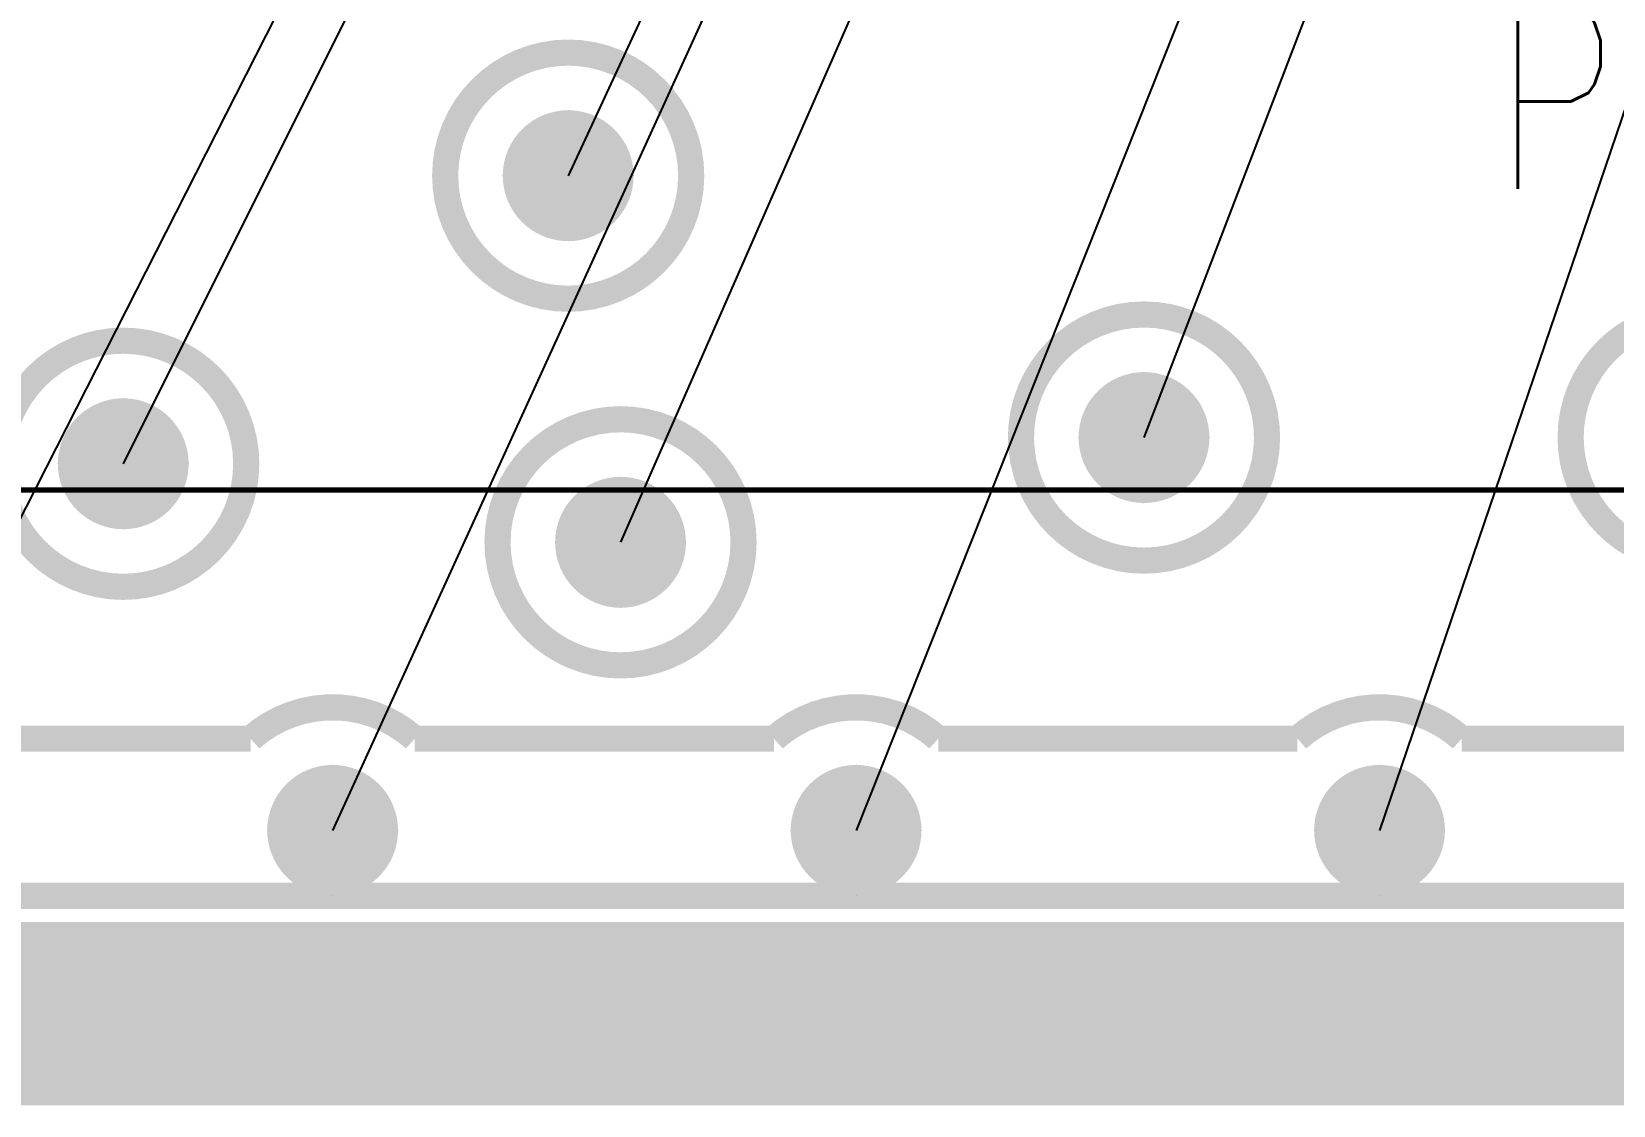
# Model space of a CAD drawing. Extents: x -1.33 to 3.2, y -3.63 to 2.02.
# Drawn here: x -0.5625 to -0.2603, y -0.1175 to 0.0875 of the extents above; entities that cross this region are included whole.
import ezdxf
from ezdxf.enums import TextEntityAlignment as Align

# ---------------------------------------------------------------- set-up
doc = ezdxf.new("R2010")
doc.units = 0
for name, pattern in [('SIG_0', [2, 1, 1]), ('SIG_52', [2, 1, 1]), ('TRMIDX_4096', [2, 1, 1])]:
    doc.linetypes.add(name, pattern=pattern)
for name, color, linetype in [('2D_LINE_125', 3, 'CONTINUOUS'), ('2D_LINE_126', 6, 'CONTINUOUS'), ('BOARD_OUTLINE_00', 254, 'CONTINUOUS'), ('DIMENSION5_122', 254, 'CONTINUOUS'), ('DRIL_PLTE_THRU_01', 16, 'CONTINUOUS'), ('DRIL_PLTE_THRU_02', 106, 'CONTINUOUS'), ('DRIL_PLTE_THRU_03', 255, 'CONTINUOUS'), ('DRIL_PLTE_THRU_04', 176, 'CONTINUOUS'), ('DRIL_SYMBOL', 254, 'CONTINUOUS'), ('LINK_00', 254, 'CONTINUOUS'), ('PADS_BOT', 5, 'CONTINUOUS'), ('PADS_INNER', 1, 'CONTINUOUS'), ('PADS_TOP', 1, 'CONTINUOUS'), ('PART_NAME_123', 255, 'CONTINUOUS'), ('PART_TOP_2DLINE_123', 255, 'CONTINUOUS'), ('POUR_OUTLINE_01', 1, 'CONTINUOUS'), ('POUR_OUTLINE_02', 112, 'CONTINUOUS'), ('POUR_OUTLINE_03', 222, 'CONTINUOUS'), ('POUR_OUTLINE_04', 5, 'CONTINUOUS'), ('POUR_VIATHERM_01', 1, 'CONTINUOUS'), ('POUR_VIATHERM_02', 112, 'CONTINUOUS'), ('POUR_VIATHERM_04', 5, 'CONTINUOUS'), ('POUR_VOID_03', 222, 'CONTINUOUS'), ('VIAPTS', 34, 'CONTINUOUS')]:
    doc.layers.add(name, color=color, linetype=linetype)
doc.styles.add('W0$005', font='simplex', dxfattribs={"width": 0.75})

# ---------------------------------------------------------------- blocks, each defined once
blk = doc.blocks.new('BOARD_1')
at = {"layer": 'BOARD_OUTLINE_00', "const_width": 0.01}
blk.add_lwpolyline([(-0.04, 0), (2.56, 0), (2.56, 0.1), (2.65685, 0.19685), (2.65685, 1.45669), (2.56, 1.55354), (2.56, 2.1), (-0.04, 2.1)], close=True, dxfattribs=at)
blk = doc.blocks.new('DRAWING_9')
at = {"layer": '2D_LINE_125', "const_width": 0.035}
blk.add_lwpolyline([(-0.04, 0), (2.56, 0), (2.56, 0.1), (2.65685, 0.19685), (2.65685, 1.45669), (2.56, 1.55354), (2.56, 2.1), (-0.04, 2.1)], close=True, dxfattribs=at)
blk = doc.blocks.new('DRAWING_10')
at = {"layer": '2D_LINE_126', "const_width": 0.035}
blk.add_lwpolyline([(-0.04, 0), (2.56, 0), (2.56, 0.1), (2.65685, 0.19685), (2.65685, 1.45669), (2.56, 1.55354), (2.56, 2.1), (-0.04, 2.1)], close=True, dxfattribs=at)
blk = doc.blocks.new('D_2dfeghi_14')
at = {"layer": 'DIMENSION5_122', "linetype": 'TRMIDX_4096', "const_width": 0.001}
blk.add_lwpolyline([(-0.05, 0), (-1.325, 0)], dxfattribs=at)
blk = doc.blocks.new('D_2dfeghi_15')
at = {"layer": 'DIMENSION5_122', "linetype": 'TRMIDX_4096', "const_width": 0.001}
blk.add_lwpolyline([(-0.05, 0), (-1.325, 0)], dxfattribs=at)
blk = doc.blocks.new('POUR_OUTLINE_677')
at = {"layer": 'POUR_OUTLINE_01', "const_width": 0.005}
blk.add_lwpolyline([(-15.36565, -16.56621), (-15.36565, -16.55366, 0.198912), (-15.36638, -16.55189), (-15.45591, -16.46237, -0.198912), (-15.4625, -16.44646), (-15.4625, -15.925, 0.414214), (-15.465, -15.9225), (-18.015, -15.9225, 0.414214), (-18.0175, -15.925), (-18.0175, -17.975, 0.414214), (-18.015, -17.9775), (-15.465, -17.9775, 0.414214), (-15.4625, -17.975), (-15.4625, -17.9, -0.198912), (-15.45591, -17.88409), (-15.36638, -17.79456, 0.198912), (-15.36565, -17.79279), (-15.36565, -17.78025, 0.661266), (-15.36988, -17.77845, -2.350215), (-15.36988, -17.67037, 0.661266), (-15.36565, -17.66857), (-15.36565, -16.67789, 0.661266), (-15.36988, -16.67609, -2.350215), (-15.36988, -16.56801, 0.661266)], format="xyb", close=True, dxfattribs=at)
blk = doc.blocks.new('POUR_VIATHERM_1005')
at = {"layer": 'POUR_VIATHERM_01'}
for points in [[(-17.39, -17.8975), (-17.39, -17.8975)], [(-17.4025, -17.91), (-17.4025, -17.91)], [(-17.3775, -17.91), (-17.3775, -17.91)], [(-17.39, -17.9225), (-17.39, -17.9225)]]:
    blk.add_lwpolyline(points, dxfattribs=at)
blk = doc.blocks.new('POUR_VIATHERM_1010')
at = {"layer": 'POUR_VIATHERM_01'}
for points in [[(-17.445, -17.9525), (-17.445, -17.9525)], [(-17.4575, -17.965), (-17.4575, -17.965)], [(-17.4325, -17.965), (-17.4325, -17.965)], [(-17.445, -17.9775), (-17.445, -17.9775)]]:
    blk.add_lwpolyline(points, dxfattribs=at)
blk = doc.blocks.new('POUR_VIATHERM_1045')
at = {"layer": 'POUR_VIATHERM_01'}
for points in [[(-17.485, -17.8825), (-17.485, -17.8825)], [(-17.4975, -17.895), (-17.4975, -17.895)], [(-17.4725, -17.895), (-17.4725, -17.895)], [(-17.485, -17.9075), (-17.485, -17.9075)]]:
    blk.add_lwpolyline(points, dxfattribs=at)
blk = doc.blocks.new('POUR_VIATHERM_1058')
at = {"layer": 'POUR_VIATHERM_01'}
for points in [[(-17.4, -17.8275), (-17.4, -17.8275)], [(-17.4125, -17.84), (-17.4125, -17.84)], [(-17.3875, -17.84), (-17.3875, -17.84)], [(-17.4, -17.8525), (-17.4, -17.8525)]]:
    blk.add_lwpolyline(points, dxfattribs=at)
blk = doc.blocks.new('POUR_VIATHERM_1104')
at = {"layer": 'POUR_VIATHERM_01'}
for points in [[(-17.29, -17.8775), (-17.29, -17.8775)], [(-17.3025, -17.89), (-17.3025, -17.89)], [(-17.2775, -17.89), (-17.2775, -17.89)], [(-17.29, -17.9025), (-17.29, -17.9025)]]:
    blk.add_lwpolyline(points, dxfattribs=at)
blk = doc.blocks.new('POUR_VIATHERM_1143')
at = {"layer": 'POUR_VIATHERM_01'}
for points in [[(-17.245, -17.9525), (-17.245, -17.9525)], [(-17.2575, -17.965), (-17.2575, -17.965)], [(-17.2325, -17.965), (-17.2325, -17.965)], [(-17.245, -17.9775), (-17.245, -17.9775)]]:
    blk.add_lwpolyline(points, dxfattribs=at)
blk = doc.blocks.new('POUR_VIATHERM_1145')
at = {"layer": 'POUR_VIATHERM_01'}
for points in [[(-17.345, -17.9525), (-17.345, -17.9525)], [(-17.3575, -17.965), (-17.3575, -17.965)], [(-17.3325, -17.965), (-17.3325, -17.965)], [(-17.345, -17.9775), (-17.345, -17.9775)]]:
    blk.add_lwpolyline(points, dxfattribs=at)
blk = doc.blocks.new('POUR_HEADER_0')
for name in ['POUR_OUTLINE_677', 'POUR_VIATHERM_1058', 'POUR_VIATHERM_1104', 'POUR_VIATHERM_1045', 'POUR_VIATHERM_1005', 'POUR_VIATHERM_1010', 'POUR_VIATHERM_1145', 'POUR_VIATHERM_1143']:
    blk.add_blockref(name, (18, 18))
blk = doc.blocks.new('POUR_OUTLINE_4')
at = {"layer": 'POUR_OUTLINE_04', "const_width": 0.005}
blk.add_lwpolyline([(-15.36565, -16.56621), (-15.36565, -16.55366, 0.198912), (-15.36638, -16.55189), (-15.45591, -16.46237, -0.198912), (-15.4625, -16.44646), (-15.4625, -15.925, 0.414214), (-15.465, -15.9225), (-18.015, -15.9225, 0.414214), (-18.0175, -15.925), (-18.0175, -17.975, 0.414214), (-18.015, -17.9775), (-15.465, -17.9775, 0.414214), (-15.4625, -17.975), (-15.4625, -17.9, -0.198912), (-15.45591, -17.88409), (-15.36638, -17.79456, 0.198912), (-15.36565, -17.79279), (-15.36565, -17.78025, 0.661266), (-15.36988, -17.77845, -2.350215), (-15.36988, -17.67037, 0.661266), (-15.36565, -17.66857), (-15.36565, -16.67789, 0.661266), (-15.36988, -16.67609, -2.350215), (-15.36988, -16.56801, 0.661266)], format="xyb", close=True, dxfattribs=at)
blk = doc.blocks.new('POUR_VIATHERM_290')
at = {"layer": 'POUR_VIATHERM_04'}
for points in [[(-17.39, -17.8975), (-17.39, -17.8975)], [(-17.4025, -17.91), (-17.4025, -17.91)], [(-17.3775, -17.91), (-17.3775, -17.91)], [(-17.39, -17.9225), (-17.39, -17.9225)]]:
    blk.add_lwpolyline(points, dxfattribs=at)
blk = doc.blocks.new('POUR_VIATHERM_295')
at = {"layer": 'POUR_VIATHERM_04'}
for points in [[(-17.445, -17.9525), (-17.445, -17.9525)], [(-17.4575, -17.965), (-17.4575, -17.965)], [(-17.4325, -17.965), (-17.4325, -17.965)], [(-17.445, -17.9775), (-17.445, -17.9775)]]:
    blk.add_lwpolyline(points, dxfattribs=at)
blk = doc.blocks.new('POUR_VIATHERM_330')
at = {"layer": 'POUR_VIATHERM_04'}
for points in [[(-17.485, -17.8825), (-17.485, -17.8825)], [(-17.4975, -17.895), (-17.4975, -17.895)], [(-17.4725, -17.895), (-17.4725, -17.895)], [(-17.485, -17.9075), (-17.485, -17.9075)]]:
    blk.add_lwpolyline(points, dxfattribs=at)
blk = doc.blocks.new('POUR_VIATHERM_343')
at = {"layer": 'POUR_VIATHERM_04'}
for points in [[(-17.4, -17.8275), (-17.4, -17.8275)], [(-17.4125, -17.84), (-17.4125, -17.84)], [(-17.3875, -17.84), (-17.3875, -17.84)], [(-17.4, -17.8525), (-17.4, -17.8525)]]:
    blk.add_lwpolyline(points, dxfattribs=at)
blk = doc.blocks.new('POUR_VIATHERM_392')
at = {"layer": 'POUR_VIATHERM_04'}
for points in [[(-17.29, -17.8775), (-17.29, -17.8775)], [(-17.3025, -17.89), (-17.3025, -17.89)], [(-17.2775, -17.89), (-17.2775, -17.89)], [(-17.29, -17.9025), (-17.29, -17.9025)]]:
    blk.add_lwpolyline(points, dxfattribs=at)
blk = doc.blocks.new('POUR_VIATHERM_431')
at = {"layer": 'POUR_VIATHERM_04'}
for points in [[(-17.245, -17.9525), (-17.245, -17.9525)], [(-17.2575, -17.965), (-17.2575, -17.965)], [(-17.2325, -17.965), (-17.2325, -17.965)], [(-17.245, -17.9775), (-17.245, -17.9775)]]:
    blk.add_lwpolyline(points, dxfattribs=at)
blk = doc.blocks.new('POUR_VIATHERM_433')
at = {"layer": 'POUR_VIATHERM_04'}
for points in [[(-17.345, -17.9525), (-17.345, -17.9525)], [(-17.3575, -17.965), (-17.3575, -17.965)], [(-17.3325, -17.965), (-17.3325, -17.965)], [(-17.345, -17.9775), (-17.345, -17.9775)]]:
    blk.add_lwpolyline(points, dxfattribs=at)
blk = doc.blocks.new('POUR_HEADER_1')
for name in ['POUR_OUTLINE_4', 'POUR_VIATHERM_343', 'POUR_VIATHERM_392', 'POUR_VIATHERM_330', 'POUR_VIATHERM_290', 'POUR_VIATHERM_295', 'POUR_VIATHERM_433', 'POUR_VIATHERM_431']:
    blk.add_blockref(name, (18, 18))
blk = doc.blocks.new('POUR_OUTLINE_1921')
at = {"layer": 'POUR_OUTLINE_02', "const_width": 0.005}
blk.add_lwpolyline([(-15.36565, -17.63338), (-15.36565, -16.71308, -1.466646), (-15.40121, -16.51706), (-15.45591, -16.46237, -0.198912), (-15.4625, -16.44646), (-15.4625, -15.9225), (-18.0175, -15.9225), (-18.0175, -17.9775), (-15.4625, -17.9775), (-15.4625, -17.9, -0.198912), (-15.45591, -17.88409), (-15.40121, -17.82939, -1.466646)], format="xyb", close=True, dxfattribs=at)
blk = doc.blocks.new('POUR_VIATHERM_2231')
at = {"layer": 'POUR_VIATHERM_02'}
for points in [[(-17.39, -17.8975), (-17.39, -17.8975)], [(-17.4025, -17.91), (-17.4025, -17.91)], [(-17.3775, -17.91), (-17.3775, -17.91)], [(-17.39, -17.9225), (-17.39, -17.9225)]]:
    blk.add_lwpolyline(points, dxfattribs=at)
blk = doc.blocks.new('POUR_VIATHERM_2236')
at = {"layer": 'POUR_VIATHERM_02'}
for points in [[(-17.445, -17.9525), (-17.445, -17.9525)], [(-17.4575, -17.965), (-17.4575, -17.965)], [(-17.4325, -17.965), (-17.4325, -17.965)], [(-17.445, -17.9775), (-17.445, -17.9775)]]:
    blk.add_lwpolyline(points, dxfattribs=at)
blk = doc.blocks.new('POUR_VIATHERM_2271')
at = {"layer": 'POUR_VIATHERM_02'}
for points in [[(-17.485, -17.8825), (-17.485, -17.8825)], [(-17.4975, -17.895), (-17.4975, -17.895)], [(-17.4725, -17.895), (-17.4725, -17.895)], [(-17.485, -17.9075), (-17.485, -17.9075)]]:
    blk.add_lwpolyline(points, dxfattribs=at)
blk = doc.blocks.new('POUR_VIATHERM_2284')
at = {"layer": 'POUR_VIATHERM_02'}
for points in [[(-17.4, -17.8275), (-17.4, -17.8275)], [(-17.4125, -17.84), (-17.4125, -17.84)], [(-17.3875, -17.84), (-17.3875, -17.84)], [(-17.4, -17.8525), (-17.4, -17.8525)]]:
    blk.add_lwpolyline(points, dxfattribs=at)
blk = doc.blocks.new('POUR_VIATHERM_2331')
at = {"layer": 'POUR_VIATHERM_02'}
for points in [[(-17.29, -17.8775), (-17.29, -17.8775)], [(-17.3025, -17.89), (-17.3025, -17.89)], [(-17.2775, -17.89), (-17.2775, -17.89)], [(-17.29, -17.9025), (-17.29, -17.9025)]]:
    blk.add_lwpolyline(points, dxfattribs=at)
blk = doc.blocks.new('POUR_VIATHERM_2370')
at = {"layer": 'POUR_VIATHERM_02'}
for points in [[(-17.245, -17.9525), (-17.245, -17.9525)], [(-17.2575, -17.965), (-17.2575, -17.965)], [(-17.2325, -17.965), (-17.2325, -17.965)], [(-17.245, -17.9775), (-17.245, -17.9775)]]:
    blk.add_lwpolyline(points, dxfattribs=at)
blk = doc.blocks.new('POUR_VIATHERM_2372')
at = {"layer": 'POUR_VIATHERM_02'}
for points in [[(-17.345, -17.9525), (-17.345, -17.9525)], [(-17.3575, -17.965), (-17.3575, -17.965)], [(-17.3325, -17.965), (-17.3325, -17.965)], [(-17.345, -17.9775), (-17.345, -17.9775)]]:
    blk.add_lwpolyline(points, dxfattribs=at)
blk = doc.blocks.new('POUR_HEADER_2')
for name in ['POUR_OUTLINE_1921', 'POUR_VIATHERM_2284', 'POUR_VIATHERM_2331', 'POUR_VIATHERM_2271', 'POUR_VIATHERM_2231', 'POUR_VIATHERM_2236', 'POUR_VIATHERM_2372', 'POUR_VIATHERM_2370']:
    blk.add_blockref(name, (18, 18))
blk = doc.blocks.new('POUR_VOID_1773')
at = {"layer": 'POUR_VOID_03', "const_width": 0.005}
blk.add_lwpolyline([(-17.5085, -17.895, 1), (-17.4615, -17.895, 1)], format="xyb", close=True, dxfattribs=at)
blk = doc.blocks.new('POUR_VOID_1742')
at = {"layer": 'POUR_VOID_03', "const_width": 0.005}
blk.add_lwpolyline([(-17.4235, -17.84, 1), (-17.3765, -17.84, 1)], format="xyb", close=True, dxfattribs=at)
blk = doc.blocks.new('POUR_VOID_1741')
at = {"layer": 'POUR_VOID_03', "const_width": 0.005}
blk.add_lwpolyline([(-17.4135, -17.91, 1), (-17.3665, -17.91, 1)], format="xyb", close=True, dxfattribs=at)
blk = doc.blocks.new('POUR_VOID_1739')
at = {"layer": 'POUR_VOID_03', "const_width": 0.005}
blk.add_lwpolyline([(-17.3135, -17.89, 1), (-17.2665, -17.89, 1)], format="xyb", close=True, dxfattribs=at)
blk = doc.blocks.new('POUR_VOID_1711')
at = {"layer": 'POUR_VOID_03', "const_width": 0.005}
blk.add_lwpolyline([(-17.2085, -17.89, 1), (-17.1615, -17.89, 1)], format="xyb", close=True, dxfattribs=at)
blk = doc.blocks.new('POUR_OUTLINE_1392')
at = {"layer": 'POUR_OUTLINE_03', "const_width": 0.005}
blk.add_lwpolyline([(-17.51932, -17.9475), (-17.46068, -17.9475, -0.382552), (-17.42932, -17.9475), (-17.36068, -17.9475, -0.382552), (-17.32932, -17.9475), (-17.26068, -17.9475, -0.382552), (-17.22932, -17.9475), (-17.16068, -17.9475, -0.382552), (-17.12932, -17.9475), (-17.06568, -17.9475, -0.382552), (-17.03432, -17.9475), (-16.97568, -17.9475, -0.382552), (-16.94432, -17.9475), (-16.87068, -17.9475, -0.382552), (-16.83932, -17.9475), (-16.78568, -17.9475, -0.382552), (-16.75432, -17.9475), (-16.69068, -17.9475, -0.382552), (-16.65932, -17.9475), (-16.59568, -17.9475, -0.382552), (-16.56432, -17.9475)], format="xyb", dxfattribs=at)
for name in ['POUR_VOID_1742', 'POUR_VOID_1739', 'POUR_VOID_1711', 'POUR_VOID_1773', 'POUR_VOID_1741']:
    blk.add_blockref(name, (0, 0))
blk = doc.blocks.new('POUR_HEADER_3')
blk.add_blockref('POUR_OUTLINE_1392', (18, 15.915))
blk = doc.blocks.new('SMOOTH_0$006')
at = {"const_width": 0.003}
blk.add_lwpolyline([(-0.0015, 0, 1), (0.0015, 0, 1)], format="xyb", close=True, dxfattribs=at)
blk = doc.blocks.new('PART_BODY_TOP_39')
at = {"layer": 'PART_TOP_2DLINE_123', "const_width": 0.006}
for points in [[(-0.045, 0.09), (-0.09, 0.09), (-0.09, 0.045)], [(0.045, 0.09), (0.09, 0.09), (0.09, 0.045)], [(-0.09, -0.045), (-0.09, -0.09), (-0.045, -0.09)], [(0.045, -0.09), (0.09, -0.09), (0.09, -0.045)], [(-0.09, -0.06), (-0.06, -0.09)], [(0.06, -0.09), (0.09, -0.06)]]:
    blk.add_lwpolyline(points, dxfattribs=at)
at = {"layer": 'PART_TOP_2DLINE_123'}
for p in [(-0.09, 0.09), (-0.045, 0.09), (0.045, 0.09), (0.09, 0.09), (-0.09, 0.045), (0.09, 0.045), (-0.09, -0.045), (0.09, -0.045), (-0.09, -0.06), (0.09, -0.06), (-0.09, -0.09), (-0.06, -0.09), (-0.045, -0.09), (0.045, -0.09), (0.06, -0.09), (0.09, -0.09)]:
    blk.add_blockref('SMOOTH_0$006', p, dxfattribs=at)
blk = doc.blocks.new('DRIL_HOLE_0')
blk.add_lwpolyline([(0, 0, 1), (0, 0, 1)], format="xyb", close=True)
blk = doc.blocks.new('PAD_10')
blk.add_lwpolyline([(0, 0, 1), (0, 0, 1)], format="xyb", close=True)
blk = doc.blocks.new('PAD_49')
at = {"const_width": 0.055}
blk.add_lwpolyline([(-0.035, 0), (0.035, 0)], dxfattribs=at)
blk = doc.blocks.new('STK_TOP_33')
at = {"layer": 'DRIL_PLTE_THRU_01'}
blk.add_blockref('DRIL_HOLE_0', (0, 0), dxfattribs=at)
at = {"layer": 'DRIL_PLTE_THRU_02'}
blk.add_blockref('DRIL_HOLE_0', (0, 0), dxfattribs=at)
at = {"layer": 'DRIL_PLTE_THRU_03'}
blk.add_blockref('DRIL_HOLE_0', (0, 0), dxfattribs=at)
at = {"layer": 'DRIL_PLTE_THRU_04'}
blk.add_blockref('DRIL_HOLE_0', (0, 0), dxfattribs=at)
at = {"layer": 'PADS_BOT'}
blk.add_blockref('PAD_10', (0, 0), dxfattribs=at)
at = {"layer": 'PADS_INNER'}
blk.add_blockref('PAD_10', (0, 0), dxfattribs=at)
at = {"layer": 'PADS_TOP'}
blk.add_blockref('PAD_49', (0, 0), dxfattribs=at)
blk = doc.blocks.new('PAD_51')
at = {"const_width": 0.05}
blk.add_lwpolyline([(-0.035, 0), (0.035, 0)], dxfattribs=at)
blk = doc.blocks.new('STK_TOP_34')
at = {"layer": 'DRIL_PLTE_THRU_01'}
blk.add_blockref('DRIL_HOLE_0', (0, 0), dxfattribs=at)
at = {"layer": 'DRIL_PLTE_THRU_02'}
blk.add_blockref('DRIL_HOLE_0', (0, 0), dxfattribs=at)
at = {"layer": 'DRIL_PLTE_THRU_03'}
blk.add_blockref('DRIL_HOLE_0', (0, 0), dxfattribs=at)
at = {"layer": 'DRIL_PLTE_THRU_04'}
blk.add_blockref('DRIL_HOLE_0', (0, 0), dxfattribs=at)
at = {"layer": 'PADS_BOT'}
blk.add_blockref('PAD_10', (0, 0), dxfattribs=at)
at = {"layer": 'PADS_INNER'}
blk.add_blockref('PAD_10', (0, 0), dxfattribs=at)
at = {"layer": 'PADS_TOP', "rotation": 90}
blk.add_blockref('PAD_51', (0, 0), dxfattribs=at)
blk = doc.blocks.new('SYM_TOP_21')
for name, p in [('STK_TOP_33', (0, 0.0725)), ('PART_BODY_TOP_39', (0, 0)), ('STK_TOP_34', (-0.075, 0)), ('STK_TOP_34', (0.075, 0)), ('STK_TOP_33', (0, -0.0725))]:
    blk.add_blockref(name, p)
blk = doc.blocks.new('PART_TOP_154')
blk.add_blockref('SYM_TOP_21', (0, 0))
at = {"layer": 'PART_NAME_123', "style": 'W0$005', "width": 0.75}
blk.add_text('P5', height=0.035, rotation=-180, dxfattribs=at).set_placement((0.005, 0.14), align=Align.MIDDLE_CENTER)
blk = doc.blocks.new('DRIL_SYMBOL_0$012')
at = {"layer": 'DRIL_SYMBOL', "const_width": 0.002}
for points in [[(0, -0.01), (0, 0.01)], [(-0.01, 0), (0.01, 0)]]:
    blk.add_lwpolyline(points, dxfattribs=at)
blk = doc.blocks.new('DRIL_HOLE_0$012')
at = {"const_width": 0.006}
blk.add_lwpolyline([(-0.003, 0, 1), (0.003, 0, 1)], format="xyb", close=True, dxfattribs=at)
blk.add_blockref('DRIL_SYMBOL_0$012', (0, 0))
blk = doc.blocks.new('PAD_66')
at = {"const_width": 0.0125}
blk.add_lwpolyline([(0, -0.00625, 1), (0, 0.00625, 1)], format="xyb", close=True, dxfattribs=at)
blk = doc.blocks.new('STK_TOP_3')
at = {"layer": 'DRIL_PLTE_THRU_01'}
blk.add_blockref('DRIL_HOLE_0$012', (0, 0), dxfattribs=at)
at = {"layer": 'DRIL_PLTE_THRU_02'}
blk.add_blockref('DRIL_HOLE_0$012', (0, 0), dxfattribs=at)
at = {"layer": 'DRIL_PLTE_THRU_03'}
blk.add_blockref('DRIL_HOLE_0$012', (0, 0), dxfattribs=at)
at = {"layer": 'DRIL_PLTE_THRU_04'}
blk.add_blockref('DRIL_HOLE_0$012', (0, 0), dxfattribs=at)
at = {"layer": 'PADS_BOT'}
blk.add_blockref('PAD_66', (0, 0), dxfattribs=at)
at = {"layer": 'PADS_INNER'}
blk.add_blockref('PAD_66', (0, 0), dxfattribs=at)
at = {"layer": 'PADS_TOP'}
blk.add_blockref('PAD_66', (0, 0), dxfattribs=at)
blk = doc.blocks.new('SYM_TOP_1')
blk.add_blockref('STK_TOP_3', (0, 0))

msp = doc.modelspace()

# ---------------------------------------------------------------- linework, layer by layer
at = {"layer": 'LINK_00', "linetype": 'SIG_0'}
for q in [(-0.595, -0.065), (-0.545, 0.005), (-0.505, -0.065), (-0.46, 0.06), (-0.45, -0.01), (-0.405, -0.065), (-0.35, 0.01), (-0.305, -0.065)]:
    msp.add_line((0.28, 1.655), q, dxfattribs=at)

# ---------------------------------------------------------------- block references
for name, p in [('DRAWING_9', (-1.06, -0.1)), ('DRAWING_10', (-1.06, -0.1)), ('BOARD_1', (-1.06, -0.1)), ('D_2dfeghi_15', (0, 0)), ('D_2dfeghi_14', (0, 0))]:
    msp.add_blockref(name, p)
at = {"linetype": 'SIG_0'}
for name in ['POUR_HEADER_0', 'POUR_HEADER_1', 'POUR_HEADER_2']:
    msp.add_blockref(name, (-1.06, -0.1), dxfattribs=at)
at = {"linetype": 'SIG_52'}
msp.add_blockref('POUR_HEADER_3', (-1.06, 1.985), dxfattribs=at)
at = {"rotation": 180}
msp.add_blockref('PART_TOP_154', (-0.255, 0.215), dxfattribs=at)
at = {"layer": 'VIAPTS', "linetype": 'SIG_0'}
for p in [(-0.46, 0.06), (-0.35, 0.01), (-0.545, 0.005), (-0.45, -0.01), (-0.505, -0.065), (-0.405, -0.065), (-0.305, -0.065)]:
    msp.add_blockref('SYM_TOP_1', p, dxfattribs=at)

doc.saveas('drawing.dxf')
